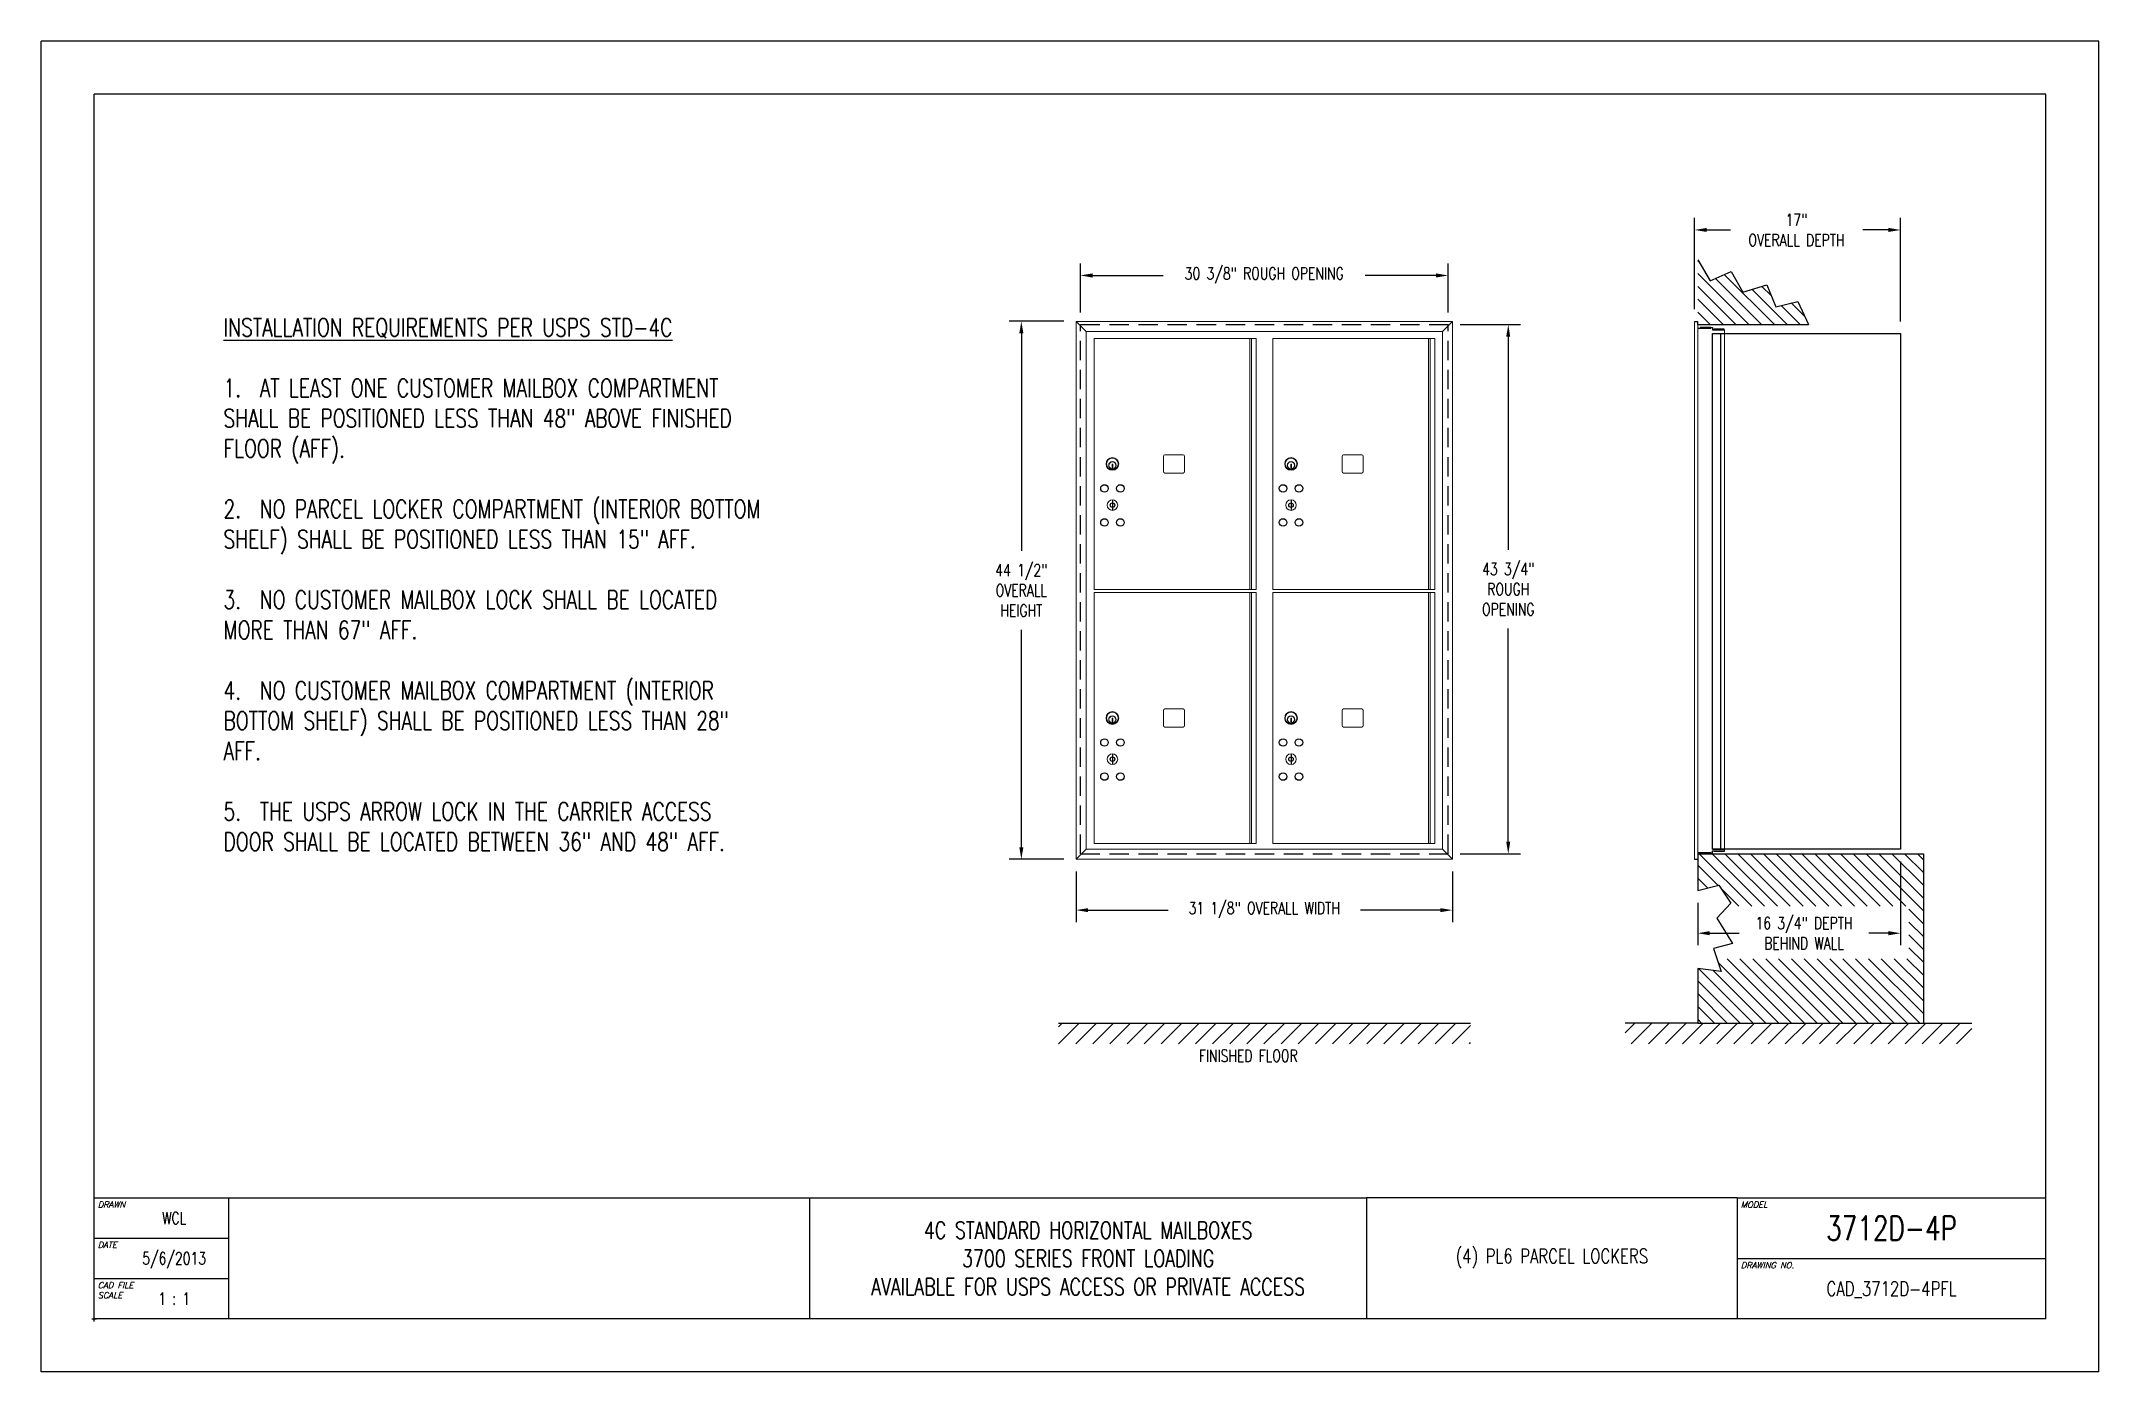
# Model space of a CAD drawing. Header units: inches. Extents: x 0 to 170, y 0 to 110.
import ezdxf
from ezdxf.enums import TextEntityAlignment as Align

# ---------------------------------------------------------------- set-up
doc = ezdxf.new("R2010")
doc.units = ezdxf.units.IN
doc.header["$MEASUREMENT"] = 0
doc.header["$PDMODE"] = 2
doc.header["$PDSIZE"] = 0.2
doc.linetypes.add('HIDDEN', pattern=[0.075, 0.05, -0.025])
doc.styles.add('Simplex Italic', font='SIMPLEX.shx', dxfattribs={"oblique": 15, "height": 3})
doc.styles.get("Standard").update_dxf_attribs({"font": 'simplex.shx', "width": 0.75})
doc.dimstyles.get("Standard").update_dxf_attribs({"dimtxt": 1, "dimasz": 1, "dimexe": 1, "dimexo": 1, "dimgap": 1, "dimtad": 0, "dimtih": 1, "dimtoh": 1, "dimdec": 3, "dimzin": 0, "dimdsep": 46, "dimlunit": 5, "dimtxsty": 'Standard', "dimcen": 0, "dimadec": 0, "dimazin": 0, "dimtfac": 1, "dimtdec": 3, "dimtofl": 0, "dimtmove": 0, "dimatfit": 3, "dimfxl": 1, "dimfrac": 2, "dimtolj": 1, "dimtzin": 0, "dimarcsym": 0})

# ---------------------------------------------------------------- blocks, each defined once
blk = doc.blocks.new('*D9')
at = {"color": 0, "lineweight": -2, "transparency": 16777216}
for p, q in [((84.5, 86.84), (79.98, 86.84)), ((80.98, 85.84), (80.98, 67.86)), ((80.98, 43.37), (80.98, 61.34)), ((84.5, 42.37), (79.98, 42.37))]:
    blk.add_line(p, q, dxfattribs=at)
at = {"color": 0, "lineweight": -3, "transparency": 16777216}
for points in [[(80.81, 85.84), (81.15, 85.84), (80.98, 86.84)], [(80.81, 43.37), (81.15, 43.37), (80.98, 42.37)]]:
    blk.add_solid(points, dxfattribs=at)
at = {"layer": 'Defpoints', "color": 0, "lineweight": -3, "transparency": 16777216}
for p in [(85.5, 86.84), (80.98, 42.37), (85.5, 42.37)]:
    blk.add_point(p, dxfattribs=at)
at = {"color": 0, "lineweight": -3, "transparency": 16777216, "insert": (80.98, 64.6), "char_height": 1, "attachment_point": 5}
blk.add_mtext('\\A1;44 1/2"\\POVERALL\\PHEIGHT', dxfattribs=at)
blk = doc.blocks.new('*D10')
at = {"color": 0, "lineweight": -2, "transparency": 16777216}
for p, q in [((85.5, 41.37), (85.5, 37.17)), ((116.6, 41.37), (116.6, 37.17)), ((86.5, 38.17), (93.11, 38.17)), ((115.6, 38.17), (109, 38.17))]:
    blk.add_line(p, q, dxfattribs=at)
at = {"color": 0, "lineweight": -3, "transparency": 16777216}
for points in [[(86.5, 38.33), (86.5, 38), (85.5, 38.17)], [(115.6, 38.33), (115.6, 38), (116.6, 38.17)]]:
    blk.add_solid(points, dxfattribs=at)
at = {"layer": 'Defpoints', "color": 0, "lineweight": -3, "transparency": 16777216}
for p in [(85.5, 42.37), (116.6, 42.37), (116.6, 38.17)]:
    blk.add_point(p, dxfattribs=at)
at = {"color": 0, "lineweight": -3, "transparency": 16777216, "insert": (101.05, 38.17), "char_height": 1, "attachment_point": 5}
blk.add_mtext('\\A1;31 1/8" OVERALL WIDTH', dxfattribs=at)
blk = doc.blocks.new('*D11')
at = {"color": 0, "lineweight": -2, "transparency": 16777216}
for p, q in [((85.86, 87.57), (85.86, 91.63)), ((86.86, 90.63), (92.71, 90.63)), ((115.24, 90.63), (109.39, 90.63)), ((116.24, 87.57), (116.24, 91.63))]:
    blk.add_line(p, q, dxfattribs=at)
at = {"color": 0, "lineweight": -3, "transparency": 16777216}
for points in [[(86.86, 90.8), (86.86, 90.46), (85.86, 90.63)], [(115.24, 90.8), (115.24, 90.46), (116.24, 90.63)]]:
    blk.add_solid(points, dxfattribs=at)
at = {"layer": 'Defpoints', "color": 0, "lineweight": -3, "transparency": 16777216}
for p in [(116.24, 90.63), (85.86, 86.57), (116.24, 86.57)]:
    blk.add_point(p, dxfattribs=at)
at = {"color": 0, "lineweight": -3, "transparency": 16777216, "insert": (101.05, 90.63), "char_height": 1, "attachment_point": 5}
blk.add_mtext('\\A1;30 3/8" ROUGH OPENING', dxfattribs=at)
blk = doc.blocks.new('*D12')
at = {"color": 0, "lineweight": -2, "transparency": 16777216}
for p, q in [((117.24, 86.57), (122.21, 86.57)), ((121.21, 85.57), (121.21, 67.96)), ((121.21, 43.82), (121.21, 61.44)), ((117.24, 42.82), (122.21, 42.82))]:
    blk.add_line(p, q, dxfattribs=at)
at = {"color": 0, "lineweight": -3, "transparency": 16777216}
for points in [[(121.04, 85.57), (121.37, 85.57), (121.21, 86.57)], [(121.04, 43.82), (121.37, 43.82), (121.21, 42.82)]]:
    blk.add_solid(points, dxfattribs=at)
at = {"layer": 'Defpoints', "color": 0, "lineweight": -3, "transparency": 16777216}
for p in [(116.24, 86.57), (116.24, 42.82), (121.21, 42.82)]:
    blk.add_point(p, dxfattribs=at)
at = {"color": 0, "lineweight": -3, "transparency": 16777216, "insert": (121.21, 64.7), "char_height": 1, "attachment_point": 5}
blk.add_mtext('\\A1;43 3/4"\\PROUGH\\POPENING', dxfattribs=at)
blk = doc.blocks.new('*D7')
at = {"color": 0, "lineweight": -2, "transparency": 16777216}
for p, q in [((153.62, 42.2), (153.62, 35.26)), ((136.86, 38.78), (136.86, 35.26)), ((137.86, 36.26), (140.29, 36.26)), ((152.62, 36.26), (151, 36.26))]:
    blk.add_line(p, q, dxfattribs=at)
at = {"color": 0, "lineweight": -3, "transparency": 16777216}
for points in [[(137.86, 36.43), (137.86, 36.09), (136.86, 36.26)], [(152.62, 36.43), (152.62, 36.09), (153.62, 36.26)]]:
    blk.add_solid(points, dxfattribs=at)
at = {"layer": 'Defpoints', "color": 0, "lineweight": -3, "transparency": 16777216}
for p in [(153.62, 43.2), (136.86, 39.78), (153.62, 36.26)]:
    blk.add_point(p, dxfattribs=at)
at = {"color": 0, "lineweight": -3, "transparency": 16777216, "insert": (145.64, 36.26), "char_height": 1, "attachment_point": 5}
blk.add_mtext('\\A1;16 3/4" DEPTH\\PBEHIND WALL', dxfattribs=at)
blk = doc.blocks.new('*D8')
at = {"color": 0, "lineweight": -2, "transparency": 16777216}
for p, q in [((136.6, 87.84), (136.6, 95.39)), ((153.62, 86.83), (153.62, 95.39)), ((137.6, 94.39), (139.56, 94.39)), ((152.62, 94.39), (150.49, 94.39))]:
    blk.add_line(p, q, dxfattribs=at)
at = {"color": 0, "lineweight": -3, "transparency": 16777216}
for points in [[(137.6, 94.56), (137.6, 94.23), (136.6, 94.39)], [(152.62, 94.56), (152.62, 94.23), (153.62, 94.39)]]:
    blk.add_solid(points, dxfattribs=at)
at = {"layer": 'Defpoints', "color": 0, "lineweight": -3, "transparency": 16777216}
for p in [(153.62, 94.39), (136.6, 86.84), (153.62, 85.83)]:
    blk.add_point(p, dxfattribs=at)
at = {"color": 0, "lineweight": -3, "transparency": 16777216, "insert": (145.02, 94.39), "char_height": 1, "attachment_point": 5}
blk.add_mtext('\\A1;17"\\POVERALL DEPTH', dxfattribs=at)

msp = doc.modelspace()

# ---------------------------------------------------------------- hatches: boundary and pattern name
at = {"lineweight": -3}
h = msp.add_hatch(dxfattribs=at)
h.set_pattern_fill('ANSI31', color=256, scale=6, angle=90, style=0)
h.set_pattern_definition([(135, (-1592.3547, -325.7179), (-0.5303301, -0.5303301), [])])
h.paths.add_polyline_path([(140.5763, 89.2616), (139.6144, 90.963), (137.8756, 90.1863), (136.865, 91.9246), (136.865, 86.5737), (146.0074, 86.5737), (145.1267, 88.4849), (143.3139, 88.041), (142.574, 89.8534)])
h = msp.add_hatch(dxfattribs=at)
h.set_pattern_fill('ANSI31', color=256, scale=6, angle=90, style=0)
h.set_pattern_definition([(135, (-1592.3547, -315.2179), (-0.5303301, -0.5303301), [])])
h.paths.add_polyline_path([(136.865, 42.8237), (136.865, 42.3667), (136.865, 39.7832), (138.6064, 40.2177), (139.606, 38.739), (139.3722, 38.4891), (154.3008, 38.4891), (154.3008, 34.1512), (138.4392, 34.1512), (138.7877, 33.0885), (136.865, 33.3452), (136.865, 28.8337), (155.5, 28.8337), (155.5, 42.8237)])
h = msp.add_hatch(dxfattribs=at)
h.set_pattern_fill('ANSI31', scale=8, style=0)
h.set_pattern_definition([(45, (-1411.8278, -183.2414), (-0.7071068, 0.7071068), [])])
h.paths.add_polyline_path([(118.1, 27.1233), (118.1, 28.8337), (84.0404, 28.8337), (84.0404, 27.1233)])
h = msp.add_hatch(dxfattribs=at)
h.set_pattern_fill('ANSI31', scale=8, style=0)
h.set_pattern_definition([(45, (-1425.3278, -183.2414), (-0.7071068, 0.7071068), [])])
h.paths.add_polyline_path([(130.865, 28.8337), (130.865, 27.1233), (159.5, 27.1233), (159.5, 28.8337), (153.5, 28.8337), (136.865, 28.8337)])

# ---------------------------------------------------------------- linework, layer by layer
at = {"color": 7}
for p, q in [((170, 110), (0, 110)), ((0, 0), (0, 110)), ((170, 0), (170, 110)), ((165.625, 105.625), (4.375, 105.625)), ((4.375, 4.375), (4.375, 105.625)), ((165.625, 4.375), (165.625, 105.625)), ((15.505, 4.375), (15.505, 14.375)), ((63.5, 4.375), (63.5, 14.375)), ((4.375, 11.045), (15.505, 11.045)), ((140.125, 9.375), (165.625, 9.375)), ((4.375, 7.715), (15.505, 7.715)), ((165.625, 4.375), (4.375, 4.375)), ((170, 0), (0, 0))]:
    msp.add_line(p, q, dxfattribs=at)
at = {"color": 7, "lineweight": -3}
for p, q in [((136.865, 91.9246), (137.8756, 90.1863)), ((137.8756, 90.1863), (139.6144, 90.963)), ((139.6144, 90.963), (140.5763, 89.2616)), ((140.5763, 89.2616), (142.574, 89.8534)), ((142.574, 89.8534), (143.3139, 88.041)), ((143.3139, 88.041), (145.1267, 88.4849)), ((145.1267, 88.4849), (146.0074, 86.5737)), ((136.6, 86.8367), (136.865, 86.8367)), ((136.865, 86.5737), (136.865, 86.8367)), ((136.865, 86.5737), (146.0074, 86.5737)), ((136.865, 86.2687), (137.95, 86.2687)), ((137.93, 86.3327), (137.07, 86.3327)), ((137.07, 86.3327), (137.07, 86.2687)), ((137.93, 86.2687), (137.93, 86.3327)), ((137.95, 86.3367), (137.95, 86.2687)), ((137.95, 86.3367), (138.07, 86.3367)), ((138.07, 86.3367), (138.07, 86.1247)), ((138.07, 86.1247), (139.07, 86.1247)), ((138.07, 85.8337), (153.625, 85.8337)), ((138.07, 43.1987), (138.07, 85.8337)), ((138.19, 86.1887), (138.19, 86.1247)), ((139.05, 86.1887), (138.19, 86.1887)), ((138.77, 43.1987), (138.77, 85.8337)), ((139.05, 86.1247), (139.05, 86.1887)), ((153.625, 85.8337), (153.625, 43.1987)), ((136.865, 42.9347), (137.95, 42.9347)), ((136.865, 42.8237), (136.865, 39.7832)), ((136.865, 42.8237), (155.5, 42.8237)), ((137.07, 42.8707), (137.07, 42.9347)), ((137.93, 42.8707), (137.07, 42.8707)), ((137.93, 42.9347), (137.93, 42.8707)), ((137.95, 42.8667), (137.95, 42.9347)), ((137.95, 42.8667), (138.07, 42.8667)), ((138.07, 43.1987), (139.07, 43.1987)), ((153.625, 43.1987), (138.07, 43.1987)), ((138.07, 43.0787), (139.07, 43.0787)), ((138.07, 42.8667), (138.07, 43.0787)), ((138.19, 43.0147), (138.19, 43.0787)), ((139.05, 43.0147), (138.19, 43.0147)), ((139.05, 43.0787), (139.05, 43.0147)), ((155.5, 42.8237), (155.5, 28.8337)), ((136.6, 42.3667), (136.865, 42.3667)), ((136.865, 33.3452), (136.865, 28.8337)), ((84.0404, 28.8337), (118.1, 28.8337)), ((136.865, 28.8337), (130.865, 28.8337)), ((136.865, 28.8337), (155.5, 28.8337)), ((155.5, 28.8337), (159.5, 28.8337))]:
    msp.add_line(p, q, dxfattribs=at)
at = {"color": 7, "linetype": 'Continuous', "lineweight": 15}
for p, q in [((85.504, 86.8367), (116.6, 86.8367)), ((85.504, 42.3667), (85.504, 86.8367)), ((85.504, 86.8367), (116.6, 86.8367)), ((85.504, 86.8367), (86.336, 86.0047)), ((116.6, 86.8367), (115.768, 86.0047)), ((116.6, 86.8367), (116.6, 42.3667)), ((136.6, 86.8367), (136.6, 42.3667)), ((136.865, 86.8367), (136.865, 42.3667)), ((86.336, 43.1987), (86.336, 86.0047)), ((86.336, 86.0047), (115.768, 86.0047)), ((87.007, 85.4137), (87.007, 64.6837)), ((87.007, 85.4137), (100.382, 85.4137)), ((99.8632, 85.4137), (99.8632, 64.6837)), ((100.004, 85.4137), (100.004, 64.6837)), ((100.382, 64.6837), (100.382, 85.4137)), ((101.761, 85.4137), (101.761, 64.6837)), ((101.761, 85.4137), (115.136, 85.4137)), ((114.6172, 85.4137), (114.6172, 64.6837)), ((114.758, 85.4137), (114.758, 64.6837)), ((115.136, 64.6837), (115.136, 85.4137)), ((115.768, 86.0047), (115.768, 43.1987)), ((139.07, 86.1247), (139.07, 43.0787)), ((88.537, 75.0287), (88.477, 75.0287)), ((88.477, 75.0287), (88.477, 74.7287)), ((88.537, 74.7287), (88.537, 75.0287)), ((92.722, 75.6737), (92.722, 74.4237)), ((94.347, 75.7987), (92.847, 75.7987)), ((94.472, 74.4237), (94.472, 75.6737)), ((103.231, 75.0287), (103.231, 74.7287)), ((103.291, 75.0287), (103.231, 75.0287)), ((103.291, 74.7287), (103.291, 75.0287)), ((107.476, 75.6737), (107.476, 74.4237)), ((109.101, 75.7987), (107.601, 75.7987)), ((109.226, 74.4237), (109.226, 75.6737)), ((88.477, 74.7287), (88.537, 74.7287)), ((92.847, 74.2987), (94.347, 74.2987)), ((103.231, 74.7287), (103.291, 74.7287)), ((107.601, 74.2987), (109.101, 74.2987)), ((87.007, 64.6837), (100.382, 64.6837)), ((101.761, 64.6837), (115.136, 64.6837)), ((87.007, 64.4137), (100.382, 64.4137)), ((87.007, 64.4137), (87.007, 43.6837)), ((99.8632, 64.4137), (99.8632, 43.6837)), ((100.004, 64.4137), (100.004, 43.6837)), ((100.382, 43.6837), (100.382, 64.4137)), ((101.761, 64.4137), (115.136, 64.4137)), ((101.761, 64.4137), (101.761, 43.6837)), ((114.6172, 64.4137), (114.6172, 43.6837)), ((114.758, 64.4137), (114.758, 43.6837)), ((115.136, 43.6837), (115.136, 64.4137)), ((92.722, 54.6737), (92.722, 53.4237)), ((94.347, 54.7987), (92.847, 54.7987)), ((94.472, 53.4237), (94.472, 54.6737)), ((107.476, 54.6737), (107.476, 53.4237)), ((109.101, 54.7987), (107.601, 54.7987)), ((109.226, 53.4237), (109.226, 54.6737)), ((88.477, 54.0287), (88.477, 53.7287)), ((88.537, 54.0287), (88.477, 54.0287)), ((88.477, 53.7287), (88.537, 53.7287)), ((88.537, 53.7287), (88.537, 54.0287)), ((92.847, 53.2987), (94.347, 53.2987)), ((103.291, 54.0287), (103.231, 54.0287)), ((103.231, 54.0287), (103.231, 53.7287)), ((103.231, 53.7287), (103.291, 53.7287)), ((103.291, 53.7287), (103.291, 54.0287)), ((107.601, 53.2987), (109.101, 53.2987)), ((85.504, 42.3667), (86.336, 43.1987)), ((115.768, 43.1987), (86.336, 43.1987)), ((87.007, 43.6837), (100.382, 43.6837)), ((101.761, 43.6837), (115.136, 43.6837)), ((116.6, 42.3667), (115.768, 43.1987)), ((116.6, 42.3667), (85.504, 42.3667))]:
    msp.add_line(p, q, dxfattribs=at)
at = {"color": 7, "linetype": 'HIDDEN', "lineweight": -3, "ltscale": 32}
for p, q in [((85.8645, 86.5737), (116.2395, 86.5737)), ((85.8645, 42.8237), (85.8645, 86.5737)), ((116.2395, 42.8237), (116.2395, 86.5737)), ((85.8645, 42.8237), (116.2395, 42.8237))]:
    msp.add_line(p, q, dxfattribs=at)
at = {"lineweight": -3}
for p, q in [((88.507, 72.0862), (88.507, 71.2112)), ((103.261, 72.0862), (103.261, 71.2112)), ((88.507, 51.0862), (88.507, 50.2112)), ((103.261, 51.0862), (103.261, 50.2112)), ((136.865, 39.7832), (138.6064, 40.2177)), ((138.6064, 40.2177), (139.606, 38.739)), ((139.606, 38.739), (138.4465, 37.5001)), ((138.4465, 37.5001), (139.7259, 35.422)), ((139.7259, 35.422), (138.1666, 34.9824)), ((138.1666, 34.9824), (138.7877, 33.0885)), ((138.7877, 33.0885), (136.865, 33.3452)), ((4.375, 14.375), (15.505, 14.375)), ((15.505, 14.375), (63.5, 14.375)), ((63.5, 14.375), (109.5, 14.375)), ((109.5, 14.375), (109.5, 4.375)), ((140.125, 14.375), (109.5, 14.375)), ((140.125, 14.375), (140.125, 4.375)), ((140.125, 14.375), (165.625, 14.375))]:
    msp.add_line(p, q, dxfattribs=at)
at = {"color": 7, "linetype": 'Continuous', "lineweight": 15, "extrusion": (5.3509e-15, 5.31746e-15, -1)}
for centre, radius in [((-88.507, 75.0487), 0.525), ((-88.507, 75.0487), 0.485), ((-88.507, 74.9287), 0.3), ((-103.261, 75.0487), 0.525), ((-103.261, 75.0487), 0.485), ((-103.261, 74.9287), 0.3), ((-88.507, 54.0487), 0.525), ((-88.507, 54.0487), 0.485), ((-103.261, 54.0487), 0.525), ((-103.261, 54.0487), 0.485), ((-88.507, 53.9287), 0.3), ((-103.261, 53.9287), 0.3)]:
    msp.add_circle(centre, radius, dxfattribs=at)
at = {"color": 7, "linetype": 'Continuous', "lineweight": 15}
for centre, radius in [((88.507, 74.9287), 0.31), ((88.507, 74.9287), 0.285), ((103.261, 74.9287), 0.31), ((103.261, 74.9287), 0.285), ((88.507, 71.6487), 0.4375), ((103.261, 71.6487), 0.4375), ((88.507, 53.9287), 0.31), ((88.507, 53.9287), 0.285), ((103.261, 53.9287), 0.31), ((103.261, 53.9287), 0.285), ((88.507, 50.6487), 0.4375), ((103.261, 50.6487), 0.4375)]:
    msp.add_circle(centre, radius, dxfattribs=at)
at = {"color": 7, "lineweight": -3}
for centre in [(87.8487, 73.0237), (89.1612, 73.0237), (102.6027, 73.0237), (103.9152, 73.0237), (87.8487, 70.2112), (89.1612, 70.2112), (102.6027, 70.2112), (103.9152, 70.2112), (87.8487, 52.0237), (89.1612, 52.0237), (102.6027, 52.0237), (103.9152, 52.0237), (87.8487, 49.2112), (89.1612, 49.2112), (102.6027, 49.2112), (103.9152, 49.2112)]:
    msp.add_circle(centre, 0.3125, dxfattribs=at)
at = {"lineweight": -3}
for centre in [(88.507, 71.6487), (103.261, 71.6487), (88.507, 50.6487), (103.261, 50.6487)]:
    msp.add_circle(centre, 0.1875, dxfattribs=at)
at = {"color": 7, "linetype": 'Continuous', "lineweight": 15}
for centre, start, end in [((92.847, 75.6737), 90, 180), ((94.347, 75.6737), 0, 90), ((107.601, 75.6737), 90, 180), ((109.101, 75.6737), 0, 90), ((92.847, 74.4237), 180, 270), ((94.347, 74.4237), 270, 360), ((107.601, 74.4237), 180, 270), ((109.101, 74.4237), 270, 360), ((92.847, 54.6737), 90, 180), ((94.347, 54.6737), 0, 90), ((107.601, 54.6737), 90, 180), ((109.101, 54.6737), 0, 90), ((92.847, 53.4237), 180, 270), ((94.347, 53.4237), 270, 360), ((107.601, 53.4237), 180, 270), ((109.101, 53.4237), 270, 360)]:
    msp.add_arc(centre, 0.125, start, end, dxfattribs=at)
at = {"lineweight": -3}
msp.add_point((4.375, 4.375), dxfattribs=at)

# ---------------------------------------------------------------- texts
at = {"color": 7, "style": 'Simplex Italic', "oblique": 15}
for s, p in [('DRAWN', (4.675, 14.075)), ('MODEL', (140.425, 14.075)), ('DATE', (4.675, 10.745)), ('DRAWING NO.', (140.425, 9.065))]:
    msp.add_text(s, height=0.5, dxfattribs=at).set_placement(p, align=Align.TOP_LEFT)
at = {"color": 7, "width": 0.75}
for s, height, p in [('WCL', 1, (10.9912, 12.71)), ('5/6/2013', 1, (10.9912, 9.385)), ('CAD_3712D-4PFL', 1.2, (152.875, 6.875)), ('1 : 1', 1, (10.9912, 6.05))]:
    msp.add_text(s, height=height, dxfattribs=at).set_placement(p, align=Align.MIDDLE_CENTER)
at = {"color": 7, "insert": (15.0714, 87.0834), "char_height": 1.5, "width": 48.496496, "attachment_point": 1}
msp.add_mtext('{\\LINSTALLATION REQUIREMENTS PER USPS STD-4C}\\P\\P1.  AT LEAST ONE CUSTOMER MAILBOX COMPARTMENT SHALL BE POSITIONED LESS THAN 48" ABOVE FINISHED FLOOR (AFF).\\P\\P2.  NO PARCEL LOCKER COMPARTMENT (INTERIOR BOTTOM SHELF) SHALL BE POSITIONED LESS THAN 15" AFF.\\P\\P3.  NO CUSTOMER MAILBOX LOCK SHALL BE LOCATED MORE THAN 67" AFF.\\P\\P4.  NO CUSTOMER MAILBOX COMPARTMENT (INTERIOR BOTTOM SHELF) SHALL BE POSITIONED LESS THAN 28" AFF.\\P\\P5.  THE USPS ARROW LOCK IN THE CARRIER ACCESS DOOR SHALL BE LOCATED BETWEEN 36" AND 48" AFF.', dxfattribs=at)
at = {"color": 7, "lineweight": -3}
for s, insert, char_height, width, attachment_point in [('FINISHED FLOOR', (95.6415, 26.6275), 1, 19.392164, 1), ('3712D-4P', (152.875, 12.875), 2, 15.53206, 2)]:
    msp.add_mtext(s, dxfattribs=dict(at, insert=insert, char_height=char_height, width=width, attachment_point=attachment_point))
at = {"lineweight": -3, "attachment_point": 5}
for s, insert, char_height, width in [('4C STANDARD HORIZONTAL MAILBOXES\\P3700 SERIES FRONT LOADING\\PAVAILABLE FOR USPS ACCESS OR PRIVATE ACCESS                                                    ', (86.5, 9.375), 1.4, 55.324242), ('(4) PL6 PARCEL LOCKERS                                                  ', (124.8125, 9.375), 1.2, 32.585839)]:
    msp.add_mtext(s, dxfattribs=dict(at, insert=insert, char_height=char_height, width=width))
at = {"color": 7, "lineweight": -3, "insert": (4.675, 7.415), "char_height": 0.5, "width": 6.133886, "attachment_point": 1, "style": 'Simplex Italic'}
msp.add_mtext('CAD FILE\\PSCALE', dxfattribs=at)

# ---------------------------------------------------------------- dimensions: what is measured, and where the dimension line sits
at = {"lineweight": -3}
dim = msp.add_linear_dim(base=(153.625, 94.3935), p1=(136.6, 86.8367), p2=(153.625, 85.8337), text='<>\\POVERALL DEPTH', dimstyle='Standard', override={"dimpost": '"'}, dxfattribs=at)
dim.commit()
dim.dimension.update_dxf_attribs({"geometry": '*D8', "text_midpoint": (145.0239, 94.3935), "dimtype": 160})
at = {"color": 7, "lineweight": -3}
for base, p1, p2, text, picture, middle in [((116.2395, 90.629), (85.8645, 86.5737), (116.2395, 86.5737), '<> ROUGH OPENING', '*D11', (101.052, 90.629)), ((116.6, 38.1681), (85.504, 42.3667), (116.6, 42.3667), '<> OVERALL WIDTH', '*D10', (101.052, 38.1681))]:
    dim = msp.add_linear_dim(base=base, p1=p1, p2=p2, text=text, dimstyle='Standard', override={"dimpost": '"'}, dxfattribs=at)
    dim.commit()
    dim.dimension.update_dxf_attribs({"geometry": picture, "text_midpoint": middle})
for base, p1, p2, text, picture, middle in [((80.981, 42.3667), (85.504, 86.8367), (85.504, 42.3667), '<>\\POVERALL\\PHEIGHT', '*D9', (80.981, 64.6017)), ((121.2082, 42.8237), (116.2395, 86.5737), (116.2395, 42.8237), '<>\\PROUGH\\POPENING', '*D12', (121.2082, 64.6987))]:
    dim = msp.add_linear_dim(base=base, p1=p1, p2=p2, angle=90, text=text, dimstyle='Standard', override={"dimpost": '"'}, dxfattribs=at)
    dim.commit()
    dim.dimension.update_dxf_attribs({"geometry": picture, "text_midpoint": middle})
dim = msp.add_linear_dim(base=(153.625, 36.2612), p1=(136.865, 39.7832), p2=(153.625, 43.1987), text='<> DEPTH\\PBEHIND WALL', dimstyle='Standard', override={"dimpost": '"'}, dxfattribs=at)
dim.commit()
dim.dimension.update_dxf_attribs({"geometry": '*D7', "text_midpoint": (145.6433, 36.2612), "dimtype": 160})

doc.saveas('drawing.dxf')
